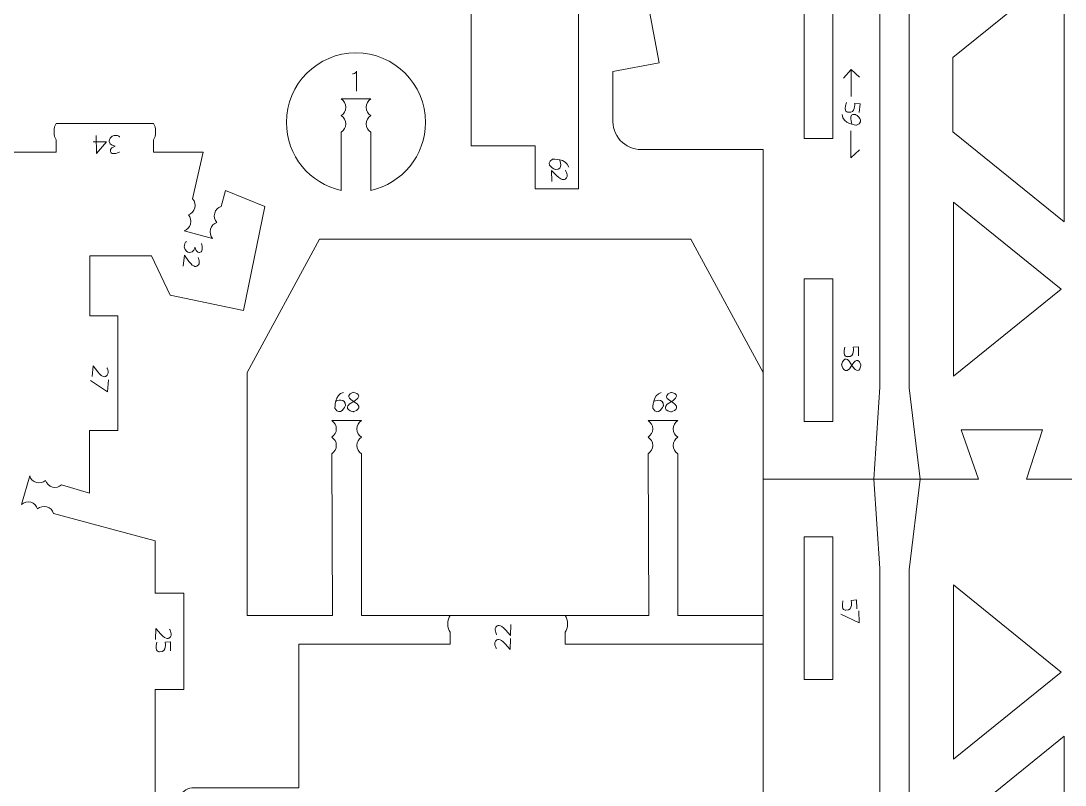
# Model space of a CAD drawing. Header units: centimetres. Extents: x -25 to 25, y -32.5 to 32.5.
# Drawn here: x -2.65 to 8.26, y -0.91 to 7.08 of the extents above; entities that cross this region are included whole.
import ezdxf

# ---------------------------------------------------------------- set-up
doc = ezdxf.new("R2010")
doc.units = ezdxf.units.CM
doc.header["$MEASUREMENT"] = 0
doc.layers.add('Capa 1', color=7, linetype='Continuous')

msp = doc.modelspace()

# ---------------------------------------------------------------- linework, layer by layer
at = {"layer": 'Capa 1', "color": 250, "lineweight": 20}
msp.add_lwpolyline([(5.53509, 0.19994), (5.83561, 0.19994), (5.83561, 1.69042), (5.53509, 1.69042), (5.53509, 0.19994)], close=True, dxfattribs=at)
for points, knots in [([(8.57576, -8.03201), (8.57576, -8.03201), (6.86576, -9.30915), (6.86576, -9.30915), (6.86576, -9.30915), (6.86576, -9.30915), (5.52988, -9.30915), (5.52988, -9.30915), (5.52988, -9.30915), (5.52988, -9.30915), (5.10465, -8.80349), (5.10465, -8.80349), (5.10465, -8.80349), (5.10465, -8.80349), (5.10465, -5.0696), (5.10465, -5.0696), (5.10465, -5.0696), (4.79889, -4.92232), (4.60492, -4.61257), (4.60584, -4.27324), (4.60584, -4.27324), (4.60677, -3.93389), (4.7981, -3.62735), (5.10465, -3.48177), (5.10465, -3.48177), (5.10465, -3.48177), (5.10465, 5.73715), (5.10465, 5.73715), (5.10465, 5.73715), (5.10465, 5.73715), (3.83049, 5.73715), (3.83049, 5.73715), (3.83049, 5.73715), (3.74758, 5.73719), (3.66851, 5.77203), (3.61251, 5.83317), (3.61251, 5.83317), (3.55653, 5.89436), (3.52877, 5.97577), (3.53604, 6.05836), (3.53604, 6.05836), (3.53604, 6.05836), (3.53604, 6.55398), (3.53604, 6.55398), (3.53604, 6.55398), (3.53604, 6.55398), (4.01915, 6.64479), (4.01915, 6.64479), (4.01915, 6.64479), (4.01915, 6.64479), (3.5252, 9.27346), (3.5252, 9.27346), (3.5252, 9.27346), (3.5252, 9.27346), (3.5252, 13.61561), (3.5252, 13.61561), (3.5252, 13.61561), (3.51887, 13.7054), (3.54882, 13.79393), (3.60829, 13.86149), (3.60829, 13.86149), (3.66775, 13.92903), (3.75134, 13.9699), (3.8412, 13.97497), (3.8412, 13.97497), (3.8412, 13.97497), (6.84714, 13.97497), (6.84714, 13.97497), (6.84714, 13.97497), (6.84714, 13.97497), (8.60511, 12.7246), (8.60511, 12.7246)], [0, 0, 0, 0, 0.05263158, 0.05263158, 0.05263158, 0.05263158, 0.10526316, 0.10526316, 0.10526316, 0.10526316, 0.15789474, 0.15789474, 0.15789474, 0.15789474, 0.21052632, 0.21052632, 0.21052632, 0.21052632, 0.26315789, 0.26315789, 0.26315789, 0.26315789, 0.31578947, 0.31578947, 0.31578947, 0.31578947, 0.36842105, 0.36842105, 0.36842105, 0.36842105, 0.42105263, 0.42105263, 0.42105263, 0.42105263, 0.47368421, 0.47368421, 0.47368421, 0.47368421, 0.52631579, 0.52631579, 0.52631579, 0.52631579, 0.57894737, 0.57894737, 0.57894737, 0.57894737, 0.63157895, 0.63157895, 0.63157895, 0.63157895, 0.68421053, 0.68421053, 0.68421053, 0.68421053, 0.73684211, 0.73684211, 0.73684211, 0.73684211, 0.78947368, 0.78947368, 0.78947368, 0.78947368, 0.84210526, 0.84210526, 0.84210526, 0.84210526, 0.89473684, 0.89473684, 0.89473684, 0.89473684, 1, 1, 1, 1]), ([(6.325, -8.60926), (6.325, -8.60926), (6.63388, -8.60926), (6.63388, -8.60926), (6.63388, -8.60926), (6.63388, -8.60926), (6.70253, -7.22588), (6.70253, -7.22588), (6.70253, -7.22588), (6.70253, -7.22588), (6.63388, -7.22588), (6.63388, -7.22588), (6.63388, -7.22588), (6.63388, -7.22588), (6.63388, 1.34313), (6.63388, 1.34313), (6.63388, 1.34313), (6.63388, 1.34313), (6.74854, 2.29325), (6.74854, 2.29325), (6.74854, 2.29325), (6.74854, 2.29325), (6.63388, 3.24813), (6.63388, 3.24813), (6.63388, 3.24813), (6.63388, 3.24813), (6.63388, 13.39281), (6.63388, 13.39281), (6.63388, 13.39281), (6.63388, 13.39281), (6.325, 13.39281), (6.325, 13.39281), (6.325, 13.39281), (6.325, 13.39281), (6.325, 3.25454), (6.325, 3.25454), (6.325, 3.25454), (6.325, 3.25454), (6.26327, 2.29325), (6.26327, 2.29325), (6.26327, 2.29325), (6.26327, 2.29325), (6.325, 1.35835), (6.325, 1.35835), (6.325, 1.35835), (6.325, 1.35835), (6.325, -8.60926), (6.325, -8.60926)], [0, 0, 0, 0, 0.07692308, 0.07692308, 0.07692308, 0.07692308, 0.15384615, 0.15384615, 0.15384615, 0.15384615, 0.23076923, 0.23076923, 0.23076923, 0.23076923, 0.30769231, 0.30769231, 0.30769231, 0.30769231, 0.38461538, 0.38461538, 0.38461538, 0.38461538, 0.46153846, 0.46153846, 0.46153846, 0.46153846, 0.53846154, 0.53846154, 0.53846154, 0.53846154, 0.61538462, 0.61538462, 0.61538462, 0.61538462, 0.69230769, 0.69230769, 0.69230769, 0.69230769, 0.76923077, 0.76923077, 0.76923077, 0.76923077, 0.84615385, 0.84615385, 0.84615385, 0.84615385, 1, 1, 1, 1]), ([(3.17679, 10.70036), (3.17679, 10.70036), (3.17679, 5.32536), (3.17679, 5.32536), (3.17679, 5.32536), (3.17679, 5.32536), (2.72379, 5.32536), (2.72379, 5.32536), (2.72379, 5.32536), (2.72379, 5.32536), (2.72379, 5.77661), (2.72379, 5.77661), (2.72379, 5.77661), (2.72379, 5.77661), (2.05356, 5.77661), (2.05356, 5.77661), (2.05356, 5.77661), (2.05356, 5.77661), (2.05356, 7.41272), (2.05356, 7.41272), (2.05356, 7.41272), (2.05356, 7.41272), (-8.54651, 7.41272), (-8.54651, 7.41272), (-8.54651, 7.41272), (-8.54651, 7.41272), (-8.54651, 5.76224), (-8.54651, 5.76224), (-8.54651, 5.76224), (-8.54651, 5.76224), (-9.51781, 5.76224), (-9.51781, 5.76224), (-9.51781, 5.76224), (-9.51781, 5.76224), (-9.51781, 10.25419), (-9.51781, 10.25419), (-9.51781, 10.25419), (-9.51781, 10.25419), (-8.54651, 10.25519), (-8.54651, 10.25519), (-8.54651, 10.25519), (-8.54651, 10.25519), (-8.54651, 8.61305), (-8.54651, 8.61305), (-8.54651, 8.61305), (-8.54651, 8.61305), (2.05356, 8.61305), (2.05356, 8.61305), (2.05356, 8.61305), (2.05356, 8.61305), (2.05356, 10.25603), (2.05356, 10.25603), (2.05356, 10.25603), (2.05356, 10.25603), (2.72379, 10.25603), (2.72379, 10.25603), (2.72379, 10.25603), (2.72379, 10.25603), (2.72379, 10.70036), (2.72379, 10.70036)], [0, 0, 0, 0, 0.0625, 0.0625, 0.0625, 0.0625, 0.125, 0.125, 0.125, 0.125, 0.1875, 0.1875, 0.1875, 0.1875, 0.25, 0.25, 0.25, 0.25, 0.3125, 0.3125, 0.3125, 0.3125, 0.375, 0.375, 0.375, 0.375, 0.4375, 0.4375, 0.4375, 0.4375, 0.5, 0.5, 0.5, 0.5, 0.5625, 0.5625, 0.5625, 0.5625, 0.625, 0.625, 0.625, 0.625, 0.6875, 0.6875, 0.6875, 0.6875, 0.75, 0.75, 0.75, 0.75, 0.8125, 0.8125, 0.8125, 0.8125, 0.875, 0.875, 0.875, 0.875, 1, 1, 1, 1]), ([(5.53543, 5.8508), (5.53543, 5.8508), (5.83561, 5.8508), (5.83561, 5.8508), (5.83561, 5.8508), (5.83561, 5.8508), (5.83561, 8.34607), (5.83561, 8.34607), (5.83561, 8.34607), (5.83561, 8.34607), (5.53543, 8.34607), (5.53543, 8.34607), (5.53543, 8.34607), (5.53543, 8.34607), (5.53543, 5.8508), (5.53543, 5.8508)], [0, 0, 0, 0, 0.2, 0.2, 0.2, 0.2, 0.4, 0.4, 0.4, 0.4, 0.6, 0.6, 0.6, 0.6, 1, 1, 1, 1]), ([(8.25401, 4.98015), (8.25401, 4.98015), (8.25401, 7.64087), (8.25401, 7.64087), (8.25401, 7.64087), (8.25401, 7.64087), (7.09024, 6.69813), (7.09024, 6.69813), (7.09024, 6.69813), (7.09024, 6.69813), (7.09024, 5.92288), (7.09024, 5.92288), (7.09024, 5.92288), (7.09024, 5.92288), (8.25401, 4.98015), (8.25401, 4.98015)], [0, 0, 0, 0, 0.2, 0.2, 0.2, 0.2, 0.4, 0.4, 0.4, 0.4, 0.6, 0.6, 0.6, 0.6, 1, 1, 1, 1]), ([(0.69423, 5.91869), (0.69423, 5.91869), (0.69423, 5.31044), (0.69423, 5.31044), (0.69423, 5.31044), (0.3671, 5.38127), (0.122, 5.67231), (0.122, 6.02064), (0.122, 6.02064), (0.122, 6.42202), (0.44737, 6.74737), (0.84873, 6.74737), (0.84873, 6.74737), (1.25009, 6.74737), (1.57545, 6.42202), (1.57545, 6.02064), (1.57545, 6.02064), (1.57545, 5.67231), (1.33035, 5.38126), (1.00323, 5.31044), (1.00323, 5.31044), (1.00323, 5.31044), (1.00324, 5.91852), (1.00324, 5.91852)], [0, 0, 0, 0, 0.14285714, 0.14285714, 0.14285714, 0.14285714, 0.28571429, 0.28571429, 0.28571429, 0.28571429, 0.42857143, 0.42857143, 0.42857143, 0.42857143, 0.57142857, 0.57142857, 0.57142857, 0.57142857, 0.71428571, 0.71428571, 0.71428571, 0.71428571, 1, 1, 1, 1]), ([(0.69423, 6.26567), (0.72276, 6.24736), (0.74167, 6.21535), (0.74167, 6.17892), (0.74167, 6.17892), (0.74167, 6.1425), (0.72276, 6.11049), (0.69423, 6.09218)], [0, 0, 0, 0, 0.33333333, 0.33333333, 0.33333333, 0.33333333, 1, 1, 1, 1]), ([(1.00324, 6.26551), (0.97471, 6.24719), (0.9558, 6.21518), (0.9558, 6.17876), (0.9558, 6.17876), (0.9558, 6.14234), (0.97471, 6.11033), (1.00324, 6.09201)], [0, 0, 0, 0, 0.33333333, 0.33333333, 0.33333333, 0.33333333, 1, 1, 1, 1]), ([(-2.28424, 6.01099), (-2.29851, 5.99268), (-2.30796, 5.96067), (-2.30796, 5.92425), (-2.30796, 5.92425), (-2.30796, 5.88783), (-2.29851, 5.85581), (-2.28424, 5.8375)], [0, 0, 0, 0, 0.33333333, 0.33333333, 0.33333333, 0.33333333, 1, 1, 1, 1]), ([(-1.26918, 6.01099), (-1.25491, 5.99268), (-1.24546, 5.96067), (-1.24546, 5.92425), (-1.24546, 5.92425), (-1.24546, 5.88783), (-1.25491, 5.85581), (-1.26918, 5.8375)], [0, 0, 0, 0, 0.33333333, 0.33333333, 0.33333333, 0.33333333, 1, 1, 1, 1]), ([(0.69423, 6.09218), (0.72276, 6.07386), (0.74167, 6.04185), (0.74167, 6.00543), (0.74167, 6.00543), (0.74167, 5.96901), (0.72276, 5.937), (0.69423, 5.91869)], [0, 0, 0, 0, 0.33333333, 0.33333333, 0.33333333, 0.33333333, 1, 1, 1, 1]), ([(1.00324, 6.09201), (0.97471, 6.0737), (0.9558, 6.04169), (0.9558, 6.00527), (0.9558, 6.00527), (0.9558, 5.96885), (0.97471, 5.93683), (1.00324, 5.91852)], [0, 0, 0, 0, 0.33333333, 0.33333333, 0.33333333, 0.33333333, 1, 1, 1, 1]), ([(-2.28424, 5.8375), (-2.28424, 5.8375), (-2.28424, 5.7108), (-2.28424, 5.7108), (-2.28424, 5.7108), (-2.28424, 5.7108), (-2.85743, 5.7108), (-2.85743, 5.7108), (-2.85743, 5.7108), (-2.85743, 5.7108), (-3.14907, 5.20943), (-3.14907, 5.20943), (-3.14907, 5.20943), (-3.14907, 5.20943), (-3.14907, 1.55116), (-3.14907, 1.55116), (-3.14907, 1.55116), (-3.14907, 1.55116), (-3.96897, 1.01645), (-3.96897, 1.01645), (-3.96897, 1.01645), (-3.96897, 1.01645), (-3.96897, 0.09676), (-3.96897, 0.09676), (-3.96897, 0.09676), (-3.96897, 0.09676), (-3.54932, 0.09676), (-3.54932, 0.09676)], [0, 0, 0, 0, 0.125, 0.125, 0.125, 0.125, 0.25, 0.25, 0.25, 0.25, 0.375, 0.375, 0.375, 0.375, 0.5, 0.5, 0.5, 0.5, 0.625, 0.625, 0.625, 0.625, 0.75, 0.75, 0.75, 0.75, 1, 1, 1, 1]), ([(-0.85884, 5.22254), (-0.85884, 5.22254), (-0.74813, 5.7108), (-0.74813, 5.7108), (-0.74813, 5.7108), (-0.74813, 5.7108), (-1.26918, 5.7108), (-1.26918, 5.7108), (-1.26918, 5.7108), (-1.26918, 5.7108), (-1.26918, 5.8375), (-1.26918, 5.8375)], [0, 0, 0, 0, 0.25, 0.25, 0.25, 0.25, 0.5, 0.5, 0.5, 0.5, 1, 1, 1, 1]), ([(-2.22875, 2.23182), (-2.22875, 2.23182), (-1.93664, 2.1455), (-1.93664, 2.1455), (-1.93664, 2.1455), (-1.93664, 2.1455), (-1.93585, 2.79956), (-1.93585, 2.79956), (-1.93585, 2.79956), (-1.93585, 2.79956), (-1.64257, 2.79956), (-1.64257, 2.79956), (-1.64257, 2.79956), (-1.64257, 2.79956), (-1.64119, 4.0001), (-1.64119, 4.0001), (-1.64119, 4.0001), (-1.64119, 4.0001), (-1.93442, 4.0001), (-1.93442, 4.0001), (-1.93442, 4.0001), (-1.93442, 4.0001), (-1.93367, 4.62564), (-1.93367, 4.62564), (-1.93367, 4.62564), (-1.93367, 4.62564), (-1.28731, 4.62597), (-1.28731, 4.62597), (-1.28731, 4.62597), (-1.28731, 4.62597), (-1.09417, 4.21481), (-1.09417, 4.21481), (-1.09417, 4.21481), (-1.09417, 4.21481), (-0.3275, 4.05659), (-0.3275, 4.05659), (-0.3275, 4.05659), (-0.3275, 4.05659), (-0.10387, 5.14024), (-0.10387, 5.14024), (-0.10387, 5.14024), (-0.10387, 5.14024), (-0.51542, 5.31033), (-0.51542, 5.31033)], [0, 0, 0, 0, 0.08333333, 0.08333333, 0.08333333, 0.08333333, 0.16666667, 0.16666667, 0.16666667, 0.16666667, 0.25, 0.25, 0.25, 0.25, 0.33333333, 0.33333333, 0.33333333, 0.33333333, 0.41666667, 0.41666667, 0.41666667, 0.41666667, 0.5, 0.5, 0.5, 0.5, 0.58333333, 0.58333333, 0.58333333, 0.58333333, 0.66666667, 0.66666667, 0.66666667, 0.66666667, 0.75, 0.75, 0.75, 0.75, 0.83333333, 0.83333333, 0.83333333, 0.83333333, 1, 1, 1, 1]), ([(-0.85884, 5.22254), (-0.83602, 5.19747), (-0.82603, 5.16165), (-0.83546, 5.12647), (-0.83546, 5.12647), (-0.84488, 5.09129), (-0.87143, 5.06526), (-0.90373, 5.05496)], [0, 0, 0, 0, 0.33333333, 0.33333333, 0.33333333, 0.33333333, 1, 1, 1, 1]), ([(-0.56031, 5.14275), (-0.59261, 5.13244), (-0.61916, 5.10641), (-0.62858, 5.07123), (-0.62858, 5.07123), (-0.638, 5.03605), (-0.62802, 5.00023), (-0.6052, 4.97516)], [0, 0, 0, 0, 0.33333333, 0.33333333, 0.33333333, 0.33333333, 1, 1, 1, 1]), ([(7.09618, 3.3674), (7.09618, 3.3674), (8.22046, 4.27751), (8.22046, 4.27751), (8.22046, 4.27751), (8.22046, 4.27751), (7.09618, 5.18765), (7.09618, 5.18765), (7.09618, 5.18765), (7.09618, 5.18765), (7.09618, 3.3674), (7.09618, 3.3674)], [0, 0, 0, 0, 0.25, 0.25, 0.25, 0.25, 0.5, 0.5, 0.5, 0.5, 1, 1, 1, 1]), ([(-0.90373, 5.05496), (-0.88091, 5.02988), (-0.87092, 4.99407), (-0.88035, 4.95889), (-0.88035, 4.95889), (-0.88977, 4.92371), (-0.91632, 4.89768), (-0.94862, 4.88737)], [0, 0, 0, 0, 0.33333333, 0.33333333, 0.33333333, 0.33333333, 1, 1, 1, 1]), ([(-0.6052, 4.97516), (-0.6375, 4.96485), (-0.66405, 4.93882), (-0.67347, 4.90364), (-0.67347, 4.90364), (-0.68289, 4.86846), (-0.67291, 4.83265), (-0.65009, 4.80758)], [0, 0, 0, 0, 0.33333333, 0.33333333, 0.33333333, 0.33333333, 1, 1, 1, 1]), ([(0.59599, 2.55779), (0.59599, 2.55779), (0.60483, 0.86647), (0.60483, 0.86647), (0.60483, 0.86647), (0.60483, 0.86647), (-0.28736, 0.86647), (-0.28736, 0.86647), (-0.28736, 0.86647), (-0.28736, 0.86647), (-0.28736, 3.40872), (-0.28736, 3.40872), (-0.28736, 3.40872), (-0.28736, 3.40872), (0.46826, 4.79972), (0.46826, 4.79972), (0.46826, 4.79972), (0.46826, 4.79972), (4.34899, 4.79972), (4.34899, 4.79972), (4.34899, 4.79972), (4.34899, 4.79972), (5.10465, 3.40872), (5.10465, 3.40872)], [0, 0, 0, 0, 0.14285714, 0.14285714, 0.14285714, 0.14285714, 0.28571429, 0.28571429, 0.28571429, 0.28571429, 0.42857143, 0.42857143, 0.42857143, 0.42857143, 0.57142857, 0.57142857, 0.57142857, 0.57142857, 0.71428571, 0.71428571, 0.71428571, 0.71428571, 1, 1, 1, 1]), ([(5.53508, 2.89608), (5.53508, 2.89608), (5.8356, 2.89608), (5.8356, 2.89608), (5.8356, 2.89608), (5.8356, 2.89608), (5.8356, 4.38657), (5.8356, 4.38657), (5.8356, 4.38657), (5.8356, 4.38657), (5.53508, 4.38657), (5.53508, 4.38657), (5.53508, 4.38657), (5.53508, 4.38657), (5.53508, 2.89608), (5.53508, 2.89608)], [0, 0, 0, 0, 0.2, 0.2, 0.2, 0.2, 0.4, 0.4, 0.4, 0.4, 0.6, 0.6, 0.6, 0.6, 1, 1, 1, 1]), ([(0.596, 2.73128), (0.62453, 2.7496), (0.64344, 2.78161), (0.64344, 2.81803), (0.64344, 2.81803), (0.64344, 2.85445), (0.62453, 2.88646), (0.596, 2.90478)], [0, 0, 0, 0, 0.33333333, 0.33333333, 0.33333333, 0.33333333, 1, 1, 1, 1]), ([(0.90501, 2.73112), (0.87648, 2.74943), (0.85757, 2.78145), (0.85757, 2.81787), (0.85757, 2.81787), (0.85757, 2.85429), (0.87648, 2.8863), (0.90501, 2.90461)], [0, 0, 0, 0, 0.33333333, 0.33333333, 0.33333333, 0.33333333, 1, 1, 1, 1]), ([(3.90341, 2.73129), (3.93194, 2.74961), (3.95085, 2.78162), (3.95085, 2.81804), (3.95085, 2.81804), (3.95085, 2.85446), (3.93194, 2.88647), (3.90341, 2.90479)], [0, 0, 0, 0, 0.33333333, 0.33333333, 0.33333333, 0.33333333, 1, 1, 1, 1]), ([(4.21242, 2.73113), (4.18389, 2.74944), (4.16498, 2.78146), (4.16498, 2.81788), (4.16498, 2.81788), (4.16498, 2.8543), (4.18389, 2.88631), (4.21242, 2.90462)], [0, 0, 0, 0, 0.33333333, 0.33333333, 0.33333333, 0.33333333, 1, 1, 1, 1]), ([(0.596, 2.55779), (0.62453, 2.5761), (0.64344, 2.60812), (0.64344, 2.64454), (0.64344, 2.64454), (0.64344, 2.68096), (0.62453, 2.71297), (0.596, 2.73128)], [0, 0, 0, 0, 0.33333333, 0.33333333, 0.33333333, 0.33333333, 1, 1, 1, 1]), ([(0.90501, 2.55763), (0.87648, 2.57594), (0.85757, 2.60795), (0.85757, 2.64437), (0.85757, 2.64437), (0.85757, 2.68079), (0.87648, 2.71281), (0.90501, 2.73112)], [0, 0, 0, 0, 0.33333333, 0.33333333, 0.33333333, 0.33333333, 1, 1, 1, 1]), ([(3.90341, 2.5578), (3.93194, 2.57611), (3.95085, 2.60813), (3.95085, 2.64455), (3.95085, 2.64455), (3.95085, 2.68097), (3.93194, 2.71298), (3.90341, 2.73129)], [0, 0, 0, 0, 0.33333333, 0.33333333, 0.33333333, 0.33333333, 1, 1, 1, 1]), ([(4.21242, 2.55764), (4.18389, 2.57595), (4.16498, 2.60796), (4.16498, 2.64438), (4.16498, 2.64438), (4.16498, 2.6808), (4.18389, 2.71282), (4.21242, 2.73113)], [0, 0, 0, 0, 0.33333333, 0.33333333, 0.33333333, 0.33333333, 1, 1, 1, 1]), ([(6.33562, 2.29325), (6.33562, 2.29325), (7.35644, 2.29325), (7.35644, 2.29325), (7.35644, 2.29325), (7.35644, 2.29325), (7.17565, 2.80716), (7.17565, 2.80716), (7.17565, 2.80716), (7.17565, 2.80716), (8.02672, 2.80716), (8.02672, 2.80716), (8.02672, 2.80716), (8.02672, 2.80716), (7.85915, 2.29325), (7.85915, 2.29325), (7.85915, 2.29325), (7.85915, 2.29325), (9.32316, 2.29325), (9.32316, 2.29325), (9.32316, 2.29325), (9.32316, 2.29325), (9.14236, 2.80716), (9.14236, 2.80716), (9.14236, 2.80716), (9.14236, 2.80716), (9.99344, 2.80716), (9.99344, 2.80716), (9.99344, 2.80716), (9.99344, 2.80716), (9.82587, 2.29325), (9.82587, 2.29325), (9.82587, 2.29325), (9.82587, 2.29325), (12.04687, 2.29325), (12.04687, 2.29325)], [0, 0, 0, 0, 0.1, 0.1, 0.1, 0.1, 0.2, 0.2, 0.2, 0.2, 0.3, 0.3, 0.3, 0.3, 0.4, 0.4, 0.4, 0.4, 0.5, 0.5, 0.5, 0.5, 0.6, 0.6, 0.6, 0.6, 0.7, 0.7, 0.7, 0.7, 0.8, 0.8, 0.8, 0.8, 1, 1, 1, 1]), ([(1.83242, 0.86647), (1.83242, 0.86647), (0.90501, 0.86647), (0.90501, 0.86647), (0.90501, 0.86647), (0.90501, 0.86647), (0.90501, 2.55762), (0.90501, 2.55762)], [0, 0, 0, 0, 0.33333333, 0.33333333, 0.33333333, 0.33333333, 1, 1, 1, 1]), ([(3.9034, 2.55779), (3.9034, 2.55779), (3.91223, 0.86647), (3.91223, 0.86647), (3.91223, 0.86647), (3.91223, 0.86647), (3.03693, 0.86647), (3.03693, 0.86647)], [0, 0, 0, 0, 0.33333333, 0.33333333, 0.33333333, 0.33333333, 1, 1, 1, 1]), ([(5.10465, 0.86647), (5.10465, 0.86647), (4.21242, 0.86647), (4.21242, 0.86647), (4.21242, 0.86647), (4.21242, 0.86647), (4.21242, 2.55766), (4.21242, 2.55766)], [0, 0, 0, 0, 0.33333333, 0.33333333, 0.33333333, 0.33333333, 1, 1, 1, 1]), ([(-2.39571, 2.279), (-2.42109, 2.25652), (-2.45704, 2.24703), (-2.49209, 2.25693), (-2.49209, 2.25693), (-2.52714, 2.26683), (-2.5528, 2.29374), (-2.56267, 2.32617)], [0, 0, 0, 0, 0.33333333, 0.33333333, 0.33333333, 0.33333333, 1, 1, 1, 1]), ([(-2.22875, 2.23182), (-2.25413, 2.20935), (-2.29008, 2.19985), (-2.32513, 2.20976), (-2.32513, 2.20976), (-2.36018, 2.21966), (-2.38584, 2.24656), (-2.39571, 2.279)], [0, 0, 0, 0, 0.33333333, 0.33333333, 0.33333333, 0.33333333, 1, 1, 1, 1]), ([(-2.47957, 1.98159), (-2.48944, 2.01402), (-2.5151, 2.04092), (-2.55015, 2.05083), (-2.55015, 2.05083), (-2.5852, 2.06073), (-2.62115, 2.05124), (-2.64653, 2.02876)], [0, 0, 0, 0, 0.33333333, 0.33333333, 0.33333333, 0.33333333, 1, 1, 1, 1]), ([(-2.31262, 1.93441), (-2.32248, 1.96685), (-2.34815, 1.99375), (-2.3832, 2.00365), (-2.3832, 2.00365), (-2.41824, 2.01356), (-2.45419, 2.00406), (-2.47957, 1.98159)], [0, 0, 0, 0, 0.33333333, 0.33333333, 0.33333333, 0.33333333, 1, 1, 1, 1]), ([(-1.49291, -2.30822), (-1.49291, -2.30822), (-1.09677, -2.317), (-1.09677, -2.317), (-1.09677, -2.317), (-1.09677, -2.317), (-1.09677, -1.58614), (-1.09677, -1.58614), (-1.09677, -1.58614), (-1.09677, -1.58614), (-1.25159, -1.23628), (-1.25159, -1.23628), (-1.25159, -1.23628), (-1.25159, -1.23628), (-1.25159, 0.09382), (-1.25159, 0.09382), (-1.25159, 0.09382), (-1.25159, 0.09382), (-0.95141, 0.09382), (-0.95141, 0.09382), (-0.95141, 0.09382), (-0.95141, 0.09382), (-0.95141, 1.10008), (-0.95141, 1.10008), (-0.95141, 1.10008), (-0.95141, 1.10008), (-1.25159, 1.10008), (-1.25159, 1.10008), (-1.25159, 1.10008), (-1.25159, 1.10008), (-1.25159, 1.6489), (-1.25159, 1.6489), (-1.25159, 1.6489), (-1.25159, 1.6489), (-2.31262, 1.93441), (-2.31262, 1.93441)], [0, 0, 0, 0, 0.1, 0.1, 0.1, 0.1, 0.2, 0.2, 0.2, 0.2, 0.3, 0.3, 0.3, 0.3, 0.4, 0.4, 0.4, 0.4, 0.5, 0.5, 0.5, 0.5, 0.6, 0.6, 0.6, 0.6, 0.7, 0.7, 0.7, 0.7, 0.8, 0.8, 0.8, 0.8, 1, 1, 1, 1]), ([(7.09618, -0.63348), (7.09618, -0.63348), (8.22046, 0.27667), (8.22046, 0.27667), (8.22046, 0.27667), (8.22046, 0.27667), (7.09618, 1.18678), (7.09618, 1.18678), (7.09618, 1.18678), (7.09618, 1.18678), (7.09618, -0.63348), (7.09618, -0.63348)], [0, 0, 0, 0, 0.25, 0.25, 0.25, 0.25, 0.5, 0.5, 0.5, 0.5, 1, 1, 1, 1]), ([(1.83242, 0.69298), (1.81815, 0.71129), (1.8087, 0.7433), (1.8087, 0.77972), (1.8087, 0.77972), (1.8087, 0.81614), (1.81815, 0.84816), (1.83242, 0.86647)], [0, 0, 0, 0, 0.33333333, 0.33333333, 0.33333333, 0.33333333, 1, 1, 1, 1]), ([(3.03693, 0.69298), (3.0512, 0.71129), (3.06065, 0.7433), (3.06065, 0.77972), (3.06065, 0.77972), (3.06065, 0.81614), (3.0512, 0.84816), (3.03693, 0.86647)], [0, 0, 0, 0, 0.33333333, 0.33333333, 0.33333333, 0.33333333, 1, 1, 1, 1]), ([(1.83171, -8.93017), (1.83171, -8.93017), (1.83171, -8.80349), (1.83171, -8.80349), (1.83171, -8.80349), (1.83171, -8.80349), (0.25242, -8.80349), (0.25242, -8.80349), (0.25242, -8.80349), (0.25242, -8.80349), (0.25242, -7.35671), (0.25242, -7.35671), (0.25242, -7.35671), (0.25242, -7.35671), (-0.84555, -7.35671), (-0.84555, -7.35671), (-0.84555, -7.35671), (-0.84555, -7.35671), (-0.86741, -7.35554), (-0.86741, -7.35554), (-0.86741, -7.35554), (-0.86741, -7.35554), (-0.88898, -7.35156), (-0.88898, -7.35156), (-0.88898, -7.35156), (-0.88898, -7.35156), (-0.90979, -7.34481), (-0.90979, -7.34481), (-0.90979, -7.34481), (-0.90979, -7.34481), (-0.9296, -7.33539), (-0.9296, -7.33539), (-0.9296, -7.33539), (-0.9296, -7.33539), (-0.94799, -7.3235), (-0.94799, -7.3235), (-0.94799, -7.3235), (-0.94799, -7.3235), (-0.96466, -7.3093), (-0.96466, -7.3093), (-0.96466, -7.3093), (-0.96466, -7.3093), (-0.97935, -7.29305), (-0.97935, -7.29305), (-0.97935, -7.29305), (-0.97935, -7.29305), (-0.99183, -7.27504), (-0.99183, -7.27504), (-0.99183, -7.27504), (-0.99183, -7.27504), (-1.00184, -7.25553), (-1.00184, -7.25553), (-1.00184, -7.25553), (-1.00184, -7.25553), (-1.00921, -7.23492), (-1.00921, -7.23492), (-1.00921, -7.23492), (-1.00921, -7.23492), (-1.01386, -7.21352), (-1.01386, -7.21352), (-1.01386, -7.21352), (-1.01386, -7.21352), (-1.01566, -7.19166), (-1.01566, -7.19166), (-1.01566, -7.19166), (-1.01566, -7.19166), (-1.01566, -6.79532), (-1.01566, -6.79532), (-1.01566, -6.79532), (-1.01566, -6.79532), (-0.24057, -6.79532), (-0.24057, -6.79532), (-0.24057, -6.79532), (-0.24057, -6.79532), (-0.24057, -1.51145), (-0.24057, -1.51145), (-0.24057, -1.51145), (-0.24057, -1.51145), (-1.01566, -1.51145), (-1.01566, -1.51145), (-1.01566, -1.51145), (-1.01566, -1.51145), (-1.01566, -1.10284), (-1.01566, -1.10284), (-1.01566, -1.10284), (-1.01566, -1.10284), (-1.01416, -1.08065), (-1.01416, -1.08065), (-1.01416, -1.08065), (-1.01416, -1.08065), (-1.0098, -1.05887), (-1.0098, -1.05887), (-1.0098, -1.05887), (-1.0098, -1.05887), (-1.00264, -1.03781), (-1.00264, -1.03781), (-1.00264, -1.03781), (-1.00264, -1.03781), (-0.99276, -1.01787), (-0.99276, -1.01787), (-0.99276, -1.01787), (-0.99276, -1.01787), (-0.9804, -0.9994), (-0.9804, -0.9994), (-0.9804, -0.9994), (-0.9804, -0.9994), (-0.96574, -0.98265), (-0.96574, -0.98265), (-0.96574, -0.98265), (-0.96574, -0.98265), (-0.94903, -0.96799), (-0.94903, -0.96799), (-0.94903, -0.96799), (-0.94903, -0.96799), (-0.93052, -0.95564), (-0.93052, -0.95564), (-0.93052, -0.95564), (-0.93052, -0.95564), (-0.91059, -0.9458), (-0.91059, -0.9458), (-0.91059, -0.9458), (-0.91059, -0.9458), (-0.88957, -0.9386), (-0.88957, -0.9386), (-0.88957, -0.9386), (-0.88957, -0.9386), (-0.86775, -0.93424), (-0.86775, -0.93424), (-0.86775, -0.93424), (-0.86775, -0.93424), (-0.84555, -0.93273), (-0.84555, -0.93273), (-0.84555, -0.93273), (-0.84555, -0.93273), (0.25242, -0.93273), (0.25242, -0.93273), (0.25242, -0.93273), (0.25242, -0.93273), (0.25309, 0.56891), (0.25309, 0.56891), (0.25309, 0.56891), (0.25309, 0.56891), (1.83242, 0.56891), (1.83242, 0.56891), (1.83242, 0.56891), (1.83242, 0.56891), (1.83242, 0.693), (1.83242, 0.693)], [0, 0, 0, 0, 0.02631579, 0.02631579, 0.02631579, 0.02631579, 0.05263158, 0.05263158, 0.05263158, 0.05263158, 0.07894737, 0.07894737, 0.07894737, 0.07894737, 0.10526316, 0.10526316, 0.10526316, 0.10526316, 0.13157895, 0.13157895, 0.13157895, 0.13157895, 0.15789474, 0.15789474, 0.15789474, 0.15789474, 0.18421053, 0.18421053, 0.18421053, 0.18421053, 0.21052632, 0.21052632, 0.21052632, 0.21052632, 0.23684211, 0.23684211, 0.23684211, 0.23684211, 0.26315789, 0.26315789, 0.26315789, 0.26315789, 0.28947368, 0.28947368, 0.28947368, 0.28947368, 0.31578947, 0.31578947, 0.31578947, 0.31578947, 0.34210526, 0.34210526, 0.34210526, 0.34210526, 0.36842105, 0.36842105, 0.36842105, 0.36842105, 0.39473684, 0.39473684, 0.39473684, 0.39473684, 0.42105263, 0.42105263, 0.42105263, 0.42105263, 0.44736842, 0.44736842, 0.44736842, 0.44736842, 0.47368421, 0.47368421, 0.47368421, 0.47368421, 0.5, 0.5, 0.5, 0.5, 0.52631579, 0.52631579, 0.52631579, 0.52631579, 0.55263158, 0.55263158, 0.55263158, 0.55263158, 0.57894737, 0.57894737, 0.57894737, 0.57894737, 0.60526316, 0.60526316, 0.60526316, 0.60526316, 0.63157895, 0.63157895, 0.63157895, 0.63157895, 0.65789474, 0.65789474, 0.65789474, 0.65789474, 0.68421053, 0.68421053, 0.68421053, 0.68421053, 0.71052632, 0.71052632, 0.71052632, 0.71052632, 0.73684211, 0.73684211, 0.73684211, 0.73684211, 0.76315789, 0.76315789, 0.76315789, 0.76315789, 0.78947368, 0.78947368, 0.78947368, 0.78947368, 0.81578947, 0.81578947, 0.81578947, 0.81578947, 0.84210526, 0.84210526, 0.84210526, 0.84210526, 0.86842105, 0.86842105, 0.86842105, 0.86842105, 0.89473684, 0.89473684, 0.89473684, 0.89473684, 0.92105263, 0.92105263, 0.92105263, 0.92105263, 0.94736842, 0.94736842, 0.94736842, 0.94736842, 1, 1, 1, 1]), ([(3.03693, 0.693), (3.03693, 0.693), (3.03693, 0.56891), (3.03693, 0.56891), (3.03693, 0.56891), (3.03693, 0.56891), (5.10536, 0.56891), (5.10536, 0.56891)], [0, 0, 0, 0, 0.33333333, 0.33333333, 0.33333333, 0.33333333, 1, 1, 1, 1]), ([(8.25401, -3.05436), (8.25401, -3.05436), (8.25401, -0.39365), (8.25401, -0.39365), (8.25401, -0.39365), (8.25401, -0.39365), (7.09024, -1.33641), (7.09024, -1.33641), (7.09024, -1.33641), (7.09024, -1.33641), (7.09024, -2.11163), (7.09024, -2.11163), (7.09024, -2.11163), (7.09024, -2.11163), (8.25401, -3.05436), (8.25401, -3.05436)], [0, 0, 0, 0, 0.2, 0.2, 0.2, 0.2, 0.4, 0.4, 0.4, 0.4, 0.6, 0.6, 0.6, 0.6, 1, 1, 1, 1])]:
    msp.add_open_spline(points, degree=3, knots=knots, dxfattribs=at)
at = {"layer": 'Capa 1', "color": 240, "lineweight": 20}
for points in [[(0.81297, 6.52777), (0.81297, 6.52777), (0.85338, 6.52942), (0.85502, 6.55719)], [(0.85502, 6.55719), (0.85502, 6.55719), (0.85502, 6.34768), (0.85502, 6.34768)], [(5.94449, 6.4844), (5.94449, 6.4844), (6.02607, 6.5748), (6.02607, 6.5748)]]:
    msp.add_open_spline(points, degree=3, dxfattribs=at)
for points, knots in [([(6.02607, 6.29257), (6.02607, 6.29257), (6.02607, 6.5748), (6.02607, 6.5748), (6.02607, 6.5748), (6.02607, 6.5748), (6.11426, 6.49322), (6.11426, 6.49322)], [0, 0, 0, 0, 0.33333333, 0.33333333, 0.33333333, 0.33333333, 1, 1, 1, 1]), ([(6.06257, 6.21904), (6.06257, 6.21904), (6.07543, 6.112), (5.99531, 6.1267), (5.99531, 6.1267), (5.99531, 6.1267), (5.93876, 6.12151), (5.97739, 6.22806)], [0, 0, 0, 0, 0.33333333, 0.33333333, 0.33333333, 0.33333333, 1, 1, 1, 1]), ([(6.03692, 6.00027), (6.03692, 6.00027), (5.98456, 6.12112), (6.07166, 6.10363), (6.07166, 6.10363), (6.07166, 6.10363), (6.18435, 6.0317), (6.08174, 5.99061), (6.08174, 5.99061), (6.08174, 5.99061), (5.93747, 6.00636), (5.93127, 6.10214)], [0, 0, 0, 0, 0.25, 0.25, 0.25, 0.25, 0.5, 0.5, 0.5, 0.5, 1, 1, 1, 1]), ([(6.10881, 6.12548), (6.10881, 6.12548), (6.11898, 6.21638), (6.11898, 6.21638), (6.11898, 6.21638), (6.11898, 6.21638), (6.06257, 6.21904), (6.06257, 6.21904)], [0, 0, 0, 0, 0.33333333, 0.33333333, 0.33333333, 0.33333333, 1, 1, 1, 1]), ([(6.02387, 5.93319), (6.02387, 5.93319), (6.02387, 5.65096), (6.02387, 5.65096), (6.02387, 5.65096), (6.02387, 5.65096), (6.11206, 5.73254), (6.11206, 5.73254)], [0, 0, 0, 0, 0.33333333, 0.33333333, 0.33333333, 0.33333333, 1, 1, 1, 1]), ([(-1.89999, 5.81931), (-1.89999, 5.81931), (-1.76033, 5.81931), (-1.76033, 5.81931), (-1.76033, 5.81931), (-1.76033, 5.81931), (-1.86538, 5.6957), (-1.86538, 5.6957), (-1.86538, 5.6957), (-1.86538, 5.6957), (-1.86659, 5.88361), (-1.86659, 5.88361)], [0, 0, 0, 0, 0.25, 0.25, 0.25, 0.25, 0.5, 0.5, 0.5, 0.5, 1, 1, 1, 1]), ([(-1.62265, 5.86782), (-1.62265, 5.86782), (-1.62988, 5.8863), (-1.66593, 5.8851), (-1.66593, 5.8851), (-1.68464, 5.88448), (-1.69804, 5.87779), (-1.70776, 5.87014), (-1.70776, 5.87014), (-1.73146, 5.85144), (-1.73268, 5.8224), (-1.73268, 5.8224), (-1.73268, 5.8224), (-1.73146, 5.78069), (-1.67024, 5.77265), (-1.67024, 5.77265), (-1.67024, 5.77265), (-1.7302, 5.75036), (-1.71783, 5.71823), (-1.71783, 5.71823), (-1.71783, 5.71823), (-1.70919, 5.6688), (-1.62265, 5.71079), (-1.62265, 5.71079)], [0, 0, 0, 0, 0.14285714, 0.14285714, 0.14285714, 0.14285714, 0.28571429, 0.28571429, 0.28571429, 0.28571429, 0.42857143, 0.42857143, 0.42857143, 0.42857143, 0.57142857, 0.57142857, 0.57142857, 0.57142857, 0.71428571, 0.71428571, 0.71428571, 0.71428571, 1, 1, 1, 1]), ([(2.97868, 5.6277), (2.97868, 5.6277), (3.02369, 5.52571), (2.93489, 5.52682), (2.93489, 5.52682), (2.93489, 5.52682), (2.81085, 5.57669), (2.90406, 5.63604), (2.90406, 5.63604), (2.90406, 5.63604), (3.04878, 5.64725), (3.07259, 5.55428)], [0, 0, 0, 0, 0.25, 0.25, 0.25, 0.25, 0.5, 0.5, 0.5, 0.5, 1, 1, 1, 1]), ([(2.94864, 5.46344), (2.94864, 5.46344), (2.8918, 5.51911), (2.8918, 5.51911), (2.8918, 5.51911), (2.8918, 5.51911), (2.89679, 5.4039), (2.89679, 5.4039)], [0, 0, 0, 0, 0.33333333, 0.33333333, 0.33333333, 0.33333333, 1, 1, 1, 1]), ([(3.03655, 5.51921), (3.03655, 5.51921), (3.08, 5.45921), (3.0404, 5.43031), (3.0404, 5.43031), (3.0404, 5.43031), (3.01087, 5.39808), (2.94864, 5.46344)], [0, 0, 0, 0, 0.33333333, 0.33333333, 0.33333333, 0.33333333, 1, 1, 1, 1]), ([(-0.92327, 4.77531), (-0.92327, 4.77531), (-0.9425, 4.77038), (-0.94569, 4.73445), (-0.94569, 4.73445), (-0.94735, 4.71581), (-0.94234, 4.70169), (-0.93593, 4.69112), (-0.93593, 4.69112), (-0.92025, 4.66532), (-0.89157, 4.66058), (-0.89157, 4.66058), (-0.89157, 4.66058), (-0.85002, 4.65671), (-0.8346, 4.7165), (-0.8346, 4.7165), (-0.8346, 4.7165), (-0.81976, 4.65428), (-0.78637, 4.66265), (-0.78637, 4.66265), (-0.78637, 4.66265), (-0.73625, 4.66521), (-0.76741, 4.75622), (-0.76741, 4.75622)], [0, 0, 0, 0, 0.14285714, 0.14285714, 0.14285714, 0.14285714, 0.28571429, 0.28571429, 0.28571429, 0.28571429, 0.42857143, 0.42857143, 0.42857143, 0.42857143, 0.57142857, 0.57142857, 0.57142857, 0.57142857, 0.71428571, 0.71428571, 0.71428571, 0.71428571, 1, 1, 1, 1]), ([(-0.89708, 4.56837), (-0.89708, 4.56837), (-0.944, 4.63263), (-0.944, 4.63263), (-0.944, 4.63263), (-0.944, 4.63263), (-0.95802, 4.51817), (-0.95802, 4.51817)], [0, 0, 0, 0, 0.33333333, 0.33333333, 0.33333333, 0.33333333, 1, 1, 1, 1]), ([(-0.8012, 4.60893), (-0.8012, 4.60893), (-0.76821, 4.5426), (-0.81202, 4.5206), (-0.81202, 4.5206), (-0.81202, 4.5206), (-0.84645, 4.49367), (-0.89708, 4.56837)], [0, 0, 0, 0, 0.33333333, 0.33333333, 0.33333333, 0.33333333, 1, 1, 1, 1]), ([(6.04711, 3.67108), (6.04711, 3.67108), (6.07024, 3.56578), (5.98907, 3.57267), (5.98907, 3.57267), (5.98907, 3.57267), (5.93328, 3.56205), (5.96146, 3.67183)], [0, 0, 0, 0, 0.33333333, 0.33333333, 0.33333333, 0.33333333, 1, 1, 1, 1]), ([(6.10216, 3.58241), (6.10216, 3.58241), (6.10351, 3.67387), (6.10351, 3.67387), (6.10351, 3.67387), (6.10351, 3.67387), (6.04711, 3.67108), (6.04711, 3.67108)], [0, 0, 0, 0, 0.33333333, 0.33333333, 0.33333333, 0.33333333, 1, 1, 1, 1]), ([(6.03432, 3.4822), (6.03432, 3.4822), (6.08901, 3.59354), (6.12853, 3.48612), (6.12853, 3.48612), (6.12853, 3.48612), (6.10598, 3.32961), (6.00503, 3.52651), (6.00503, 3.52651), (6.00503, 3.52651), (5.95023, 3.59066), (5.92568, 3.48756), (5.92568, 3.48756), (5.92568, 3.48756), (5.95581, 3.35388), (6.03432, 3.4822)], [0, 0, 0, 0, 0.2, 0.2, 0.2, 0.2, 0.4, 0.4, 0.4, 0.4, 0.6, 0.6, 0.6, 0.6, 1, 1, 1, 1]), ([(-1.85014, 3.41466), (-1.85014, 3.41466), (-1.8979, 3.4783), (-1.8979, 3.4783), (-1.8979, 3.4783), (-1.8979, 3.4783), (-1.91041, 3.36366), (-1.91041, 3.36366)], [0, 0, 0, 0, 0.33333333, 0.33333333, 0.33333333, 0.33333333, 1, 1, 1, 1]), ([(-1.7548, 3.45649), (-1.7548, 3.45649), (-1.72094, 3.3906), (-1.76445, 3.36803), (-1.76445, 3.36803), (-1.76445, 3.36803), (-1.79852, 3.34064), (-1.85014, 3.41466)], [0, 0, 0, 0, 0.33333333, 0.33333333, 0.33333333, 0.33333333, 1, 1, 1, 1]), ([(-1.73696, 3.32908), (-1.73696, 3.32908), (-1.75055, 3.20456), (-1.75055, 3.20456), (-1.75055, 3.20456), (-1.75055, 3.20456), (-1.92847, 3.32176), (-1.92847, 3.32176)], [0, 0, 0, 0, 0.33333333, 0.33333333, 0.33333333, 0.33333333, 1, 1, 1, 1]), ([(0.64084, 3.10851), (0.64084, 3.10851), (0.74468, 3.14906), (0.73973, 3.0604), (0.73973, 3.0604), (0.73973, 3.0604), (0.68454, 2.93863), (0.62928, 3.03432), (0.62928, 3.03432), (0.62928, 3.03432), (0.62434, 3.17939), (0.71825, 3.19915)], [0, 0, 0, 0, 0.25, 0.25, 0.25, 0.25, 0.5, 0.5, 0.5, 0.5, 1, 1, 1, 1]), ([(0.82329, 3.10564), (0.82329, 3.10564), (0.71148, 3.15935), (0.81855, 3.19982), (0.81855, 3.19982), (0.81855, 3.19982), (0.97525, 3.17864), (0.77924, 3.07597), (0.77924, 3.07597), (0.77924, 3.07597), (0.71558, 3.0206), (0.81889, 2.99696), (0.81889, 2.99696), (0.81889, 2.99696), (0.9523, 3.02826), (0.82329, 3.10564)], [0, 0, 0, 0, 0.2, 0.2, 0.2, 0.2, 0.4, 0.4, 0.4, 0.4, 0.6, 0.6, 0.6, 0.6, 1, 1, 1, 1]), ([(3.96397, 3.10735), (3.96397, 3.10735), (4.06781, 3.1479), (4.06286, 3.05924), (4.06286, 3.05924), (4.06286, 3.05924), (4.00767, 2.93747), (3.95241, 3.03316), (3.95241, 3.03316), (3.95241, 3.03316), (3.94747, 3.17823), (4.04138, 3.19799)], [0, 0, 0, 0, 0.25, 0.25, 0.25, 0.25, 0.5, 0.5, 0.5, 0.5, 1, 1, 1, 1]), ([(4.14642, 3.10448), (4.14642, 3.10448), (4.03461, 3.15819), (4.14168, 3.19866), (4.14168, 3.19866), (4.14168, 3.19866), (4.29838, 3.17748), (4.10237, 3.07481), (4.10237, 3.07481), (4.10237, 3.07481), (4.03871, 3.01944), (4.14202, 2.9958), (4.14202, 2.9958), (4.14202, 2.9958), (4.27543, 3.0271), (4.14642, 3.10448)], [0, 0, 0, 0, 0.2, 0.2, 0.2, 0.2, 0.4, 0.4, 0.4, 0.4, 0.6, 0.6, 0.6, 0.6, 1, 1, 1, 1]), ([(6.02492, 1.02466), (6.02492, 1.02466), (6.05266, 0.92049), (5.97127, 0.92381), (5.97127, 0.92381), (5.97127, 0.92381), (5.916, 0.91074), (5.93932, 1.02165)], [0, 0, 0, 0, 0.33333333, 0.33333333, 0.33333333, 0.33333333, 1, 1, 1, 1]), ([(6.08382, 0.9385), (6.08382, 0.9385), (6.08115, 1.02994), (6.08115, 1.02994), (6.08115, 1.02994), (6.08115, 1.02994), (6.02492, 1.02466), (6.02492, 1.02466)], [0, 0, 0, 0, 0.33333333, 0.33333333, 0.33333333, 0.33333333, 1, 1, 1, 1]), ([(6.10515, 0.91753), (6.10515, 0.91753), (6.10955, 0.79235), (6.10955, 0.79235), (6.10955, 0.79235), (6.10955, 0.79235), (5.91667, 0.88284), (5.91667, 0.88284)], [0, 0, 0, 0, 0.33333333, 0.33333333, 0.33333333, 0.33333333, 1, 1, 1, 1]), ([(2.32044, 0.66761), (2.32044, 0.66761), (2.28119, 0.73044), (2.32267, 0.75657), (2.32267, 0.75657), (2.32267, 0.75657), (2.35433, 0.78671), (2.41195, 0.71725)], [0, 0, 0, 0, 0.33333333, 0.33333333, 0.33333333, 0.33333333, 1, 1, 1, 1]), ([(2.41195, 0.71725), (2.41195, 0.71725), (2.46486, 0.65783), (2.46486, 0.65783), (2.46486, 0.65783), (2.46486, 0.65783), (2.46775, 0.77311), (2.46775, 0.77311)], [0, 0, 0, 0, 0.33333333, 0.33333333, 0.33333333, 0.33333333, 1, 1, 1, 1]), ([(-1.19107, 0.67221), (-1.19107, 0.67221), (-1.24494, 0.73076), (-1.24494, 0.73076), (-1.24494, 0.73076), (-1.24494, 0.73076), (-1.24594, 0.61545), (-1.24594, 0.61545)], [0, 0, 0, 0, 0.33333333, 0.33333333, 0.33333333, 0.33333333, 1, 1, 1, 1]), ([(-1.10038, 0.72335), (-1.10038, 0.72335), (-1.06011, 0.66116), (-1.10115, 0.63436), (-1.10115, 0.63436), (-1.10115, 0.63436), (-1.13232, 0.60371), (-1.19107, 0.67221)], [0, 0, 0, 0, 0.33333333, 0.33333333, 0.33333333, 0.33333333, 1, 1, 1, 1]), ([(-1.14642, 0.58773), (-1.14642, 0.58773), (-1.12327, 0.48244), (-1.20444, 0.48932), (-1.20444, 0.48932), (-1.20444, 0.48932), (-1.26023, 0.4787), (-1.23206, 0.58847)], [0, 0, 0, 0, 0.33333333, 0.33333333, 0.33333333, 0.33333333, 1, 1, 1, 1]), ([(-1.09135, 0.49907), (-1.09135, 0.49907), (-1.09001, 0.59053), (-1.09001, 0.59053), (-1.09001, 0.59053), (-1.09001, 0.59053), (-1.14642, 0.58773), (-1.14642, 0.58773)], [0, 0, 0, 0, 0.33333333, 0.33333333, 0.33333333, 0.33333333, 1, 1, 1, 1]), ([(2.31679, 0.52183), (2.31679, 0.52183), (2.27754, 0.58466), (2.31902, 0.61079), (2.31902, 0.61079), (2.31902, 0.61079), (2.35068, 0.64092), (2.4083, 0.57147)], [0, 0, 0, 0, 0.33333333, 0.33333333, 0.33333333, 0.33333333, 1, 1, 1, 1]), ([(2.4083, 0.57147), (2.4083, 0.57147), (2.46121, 0.51205), (2.46121, 0.51205), (2.46121, 0.51205), (2.46121, 0.51205), (2.4641, 0.62733), (2.4641, 0.62733)], [0, 0, 0, 0, 0.33333333, 0.33333333, 0.33333333, 0.33333333, 1, 1, 1, 1])]:
    msp.add_open_spline(points, degree=3, knots=knots, dxfattribs=at)
at = {"layer": 'Capa 1', "color": 250, "lineweight": 20}
for points in [[(1.00324, 6.26551), (1.00324, 6.26551), (0.69423, 6.26567), (0.69423, 6.26567)], [(-1.26918, 6.01099), (-1.26918, 6.01099), (-2.28424, 6.01099), (-2.28424, 6.01099)], [(-0.56031, 5.14275), (-0.56031, 5.14275), (-0.51542, 5.31033), (-0.51542, 5.31033)], [(-0.94862, 4.88737), (-0.94862, 4.88737), (-0.65009, 4.80758), (-0.65009, 4.80758)], [(0.596, 2.90478), (0.596, 2.90478), (0.90501, 2.90461), (0.90501, 2.90461)], [(3.90341, 2.90479), (3.90341, 2.90479), (4.21242, 2.90462), (4.21242, 2.90462)], [(-2.56267, 2.32617), (-2.56267, 2.32617), (-2.64653, 2.02876), (-2.64653, 2.02876)], [(6.33562, 2.29325), (6.33562, 2.29325), (5.10465, 2.29325), (5.10465, 2.29325)], [(1.83242, 0.86914), (1.83242, 0.86914), (3.03693, 0.86914), (3.03693, 0.86914)]]:
    msp.add_open_spline(points, degree=3, dxfattribs=at)

doc.saveas('drawing.dxf')
